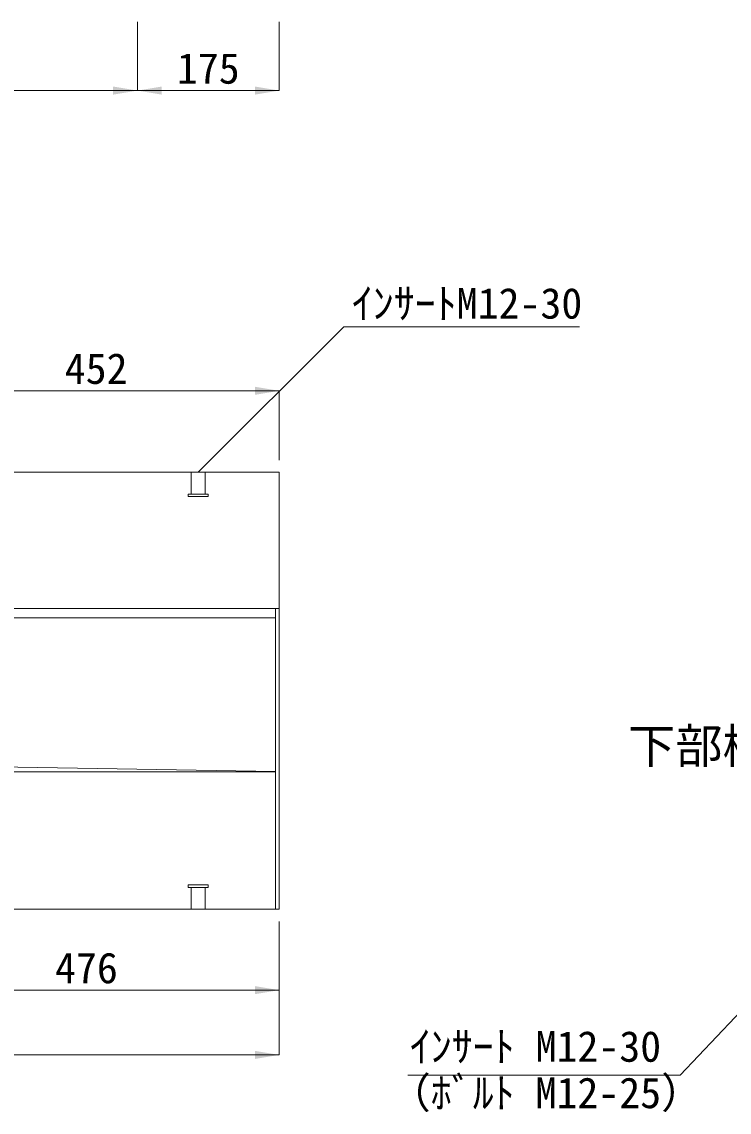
# Model space of a CAD drawing. Units: millimetres at full size. Extents: x -36174 to -11409, y 24892 to 47415.
# Drawn here: x -17710 to -16836, y 40955 to 42303 of the extents above; entities that cross this region are included whole.
import ezdxf
from ezdxf.enums import TextEntityAlignment as Align

# ---------------------------------------------------------------- set-up
doc = ezdxf.new("R2010")
doc.units = ezdxf.units.MM
doc.header["$LTSCALE"] = 30
doc.linetypes.add('USER1', pattern=[1.35, 0.75, -0.6])
doc.linetypes.add('USER2', pattern=[2, 1, -1])
for name, color, linetype, lineweight in [('0_2', 7, 'Continuous', 13), ('側溝・本体', 7, 'Continuous', 9), ('寸法引出', 7, 'Continuous', 9), ('寸法線', 7, 'Continuous', 9), ('本体', 2, 'Continuous', 20), ('ｲﾝｻｰﾄ', 3, 'USER1', 9)]:
    doc.layers.add(name, color=color, linetype=linetype, lineweight=lineweight)
doc.styles.add('ＭＳ ゴシック', font='')
doc.styles.get('ＭＳ ゴシック').set_extended_font_data('MS Gothic')

# ---------------------------------------------------------------- blocks, each defined once
blk = doc.blocks.new('filled_arrow')
at = {"color": 0, "linetype": 'Continuous', "lineweight": -2}
blk.add_solid([(7.5, 1.25), (0, 0), (7.5, -1.25)], dxfattribs=at)

msp = doc.modelspace()

# ---------------------------------------------------------------- linework, layer by layer
at = {"layer": '側溝・本体'}
for p, q in [((-18383.88, 41577.54), (-17391.88, 41577.54)), ((-18383.88, 41566.04), (-17396.38, 41566.04)), ((-17991.88, 41386.04), (-17396.38, 41376.12)), ((-18383.88, 41376.04), (-17396.38, 41376.04))]:
    msp.add_line(p, q, dxfattribs=at)
at = {"layer": '側溝・本体', "lineweight": 5}
msp.add_line((-17396.38, 41577.54), (-17396.38, 41206.04), dxfattribs=at)
at = {"layer": '寸法引出'}
msp.add_lwpolyline([(-16790.42, 41112.83), (-16805.93, 41096.53), (-16896.86, 41000.93), (-17233.12, 41000.93)], dxfattribs=at)
at = {"layer": '寸法線'}
for p, q in [((-17566.88, 42302.68), (-17566.88, 42217.68)), ((-17566.88, 42302.68), (-17566.88, 42217.68)), ((-17391.88, 42302.68), (-17391.88, 42217.68)), ((-18214.88, 42217.68), (-17566.88, 42217.68)), ((-17566.88, 42217.68), (-17391.88, 42217.68)), ((-17843.88, 41846.7), (-17391.88, 41846.7)), ((-17391.88, 41761.04), (-17391.88, 41846.7)), ((-17391.88, 41191.04), (-17391.88, 41026.04)), ((-17391.88, 41191.04), (-17391.88, 41106.04)), ((-17867.88, 41106.04), (-17391.88, 41106.04)), ((-18389.88, 41026.04), (-17391.88, 41026.04))]:
    msp.add_line(p, q, dxfattribs=at)
msp.add_lwpolyline([(-17491.88, 41746.04), (-17312.11, 41925.82), (-17020.89, 41925.82)], dxfattribs=at)
at = {"layer": '本体'}
for p, q in [((-18389.88, 41746.04), (-17391.88, 41746.04)), ((-17391.88, 41746.04), (-17391.88, 41206.04)), ((-18389.88, 41206.04), (-17391.88, 41206.04))]:
    msp.add_line(p, q, dxfattribs=at)
at = {"layer": 'ｲﾝｻｰﾄ', "linetype": 'USER2'}
for p, q in [((-17500.38, 41746.04), (-17500.38, 41719.04)), ((-17483.38, 41746.04), (-17483.38, 41719.04)), ((-17504.38, 41719.04), (-17479.38, 41719.04)), ((-17504.38, 41719.04), (-17504.38, 41716.04)), ((-17479.38, 41719.04), (-17479.38, 41716.04)), ((-17504.38, 41716.04), (-17479.38, 41716.04)), ((-17504.38, 41233.04), (-17504.38, 41236.04)), ((-17504.38, 41236.04), (-17479.38, 41236.04)), ((-17504.38, 41233.04), (-17479.38, 41233.04)), ((-17500.38, 41206.04), (-17500.38, 41233.04)), ((-17483.38, 41206.04), (-17483.38, 41233.04)), ((-17479.38, 41233.04), (-17479.38, 41236.04))]:
    msp.add_line(p, q, dxfattribs=at)
at = {"layer": 'ｲﾝｻｰﾄ'}
for p, q in [((-17500.38, 41746.04), (-17483.38, 41746.04)), ((-17500.38, 41206.04), (-17483.38, 41206.04))]:
    msp.add_line(p, q, dxfattribs=at)

# ---------------------------------------------------------------- block references
at = {"layer": '寸法線'}
for p, xscale, yscale, rotation in [((-17566.88, 42217.68), 4, 4, 180), ((-17391.88, 42217.68), 4, 4, 180), ((-17391.88, 41846.7), 4, 4, 180), ((-17491.88, 41746.04), 0.2, 0.2, 45), ((-17391.88, 41106.04), 4, 4, 180), ((-17391.88, 41026.04), 4, 4, 180)]:
    msp.add_blockref('filled_arrow', p, dxfattribs=dict(at, xscale=xscale, yscale=yscale, rotation=rotation))
at = {"layer": '寸法線', "xscale": 4, "yscale": 4}
msp.add_blockref('filled_arrow', (-17566.88, 42217.68), dxfattribs=at)

# ---------------------------------------------------------------- texts
at = {"layer": '0_2', "style": 'ＭＳ ゴシック'}
for s, height, p in [('下部桝ジョイント部詳細図', 42.72, (-16960.88, 41373.71)), ('ｲﾝｻｰﾄ M12-30', 37.98, (-17230.54, 41006.15)), ('（ﾎﾞﾙﾄ M12-25）', 37.98, (-17256.48, 40948.82))]:
    msp.add_text(s, height=height, dxfattribs=at).set_placement(p, align=Align.BOTTOM_LEFT)
at = {"layer": '寸法線', "style": 'ＭＳ ゴシック'}
for s, p in [('175', (-17479.38, 42245.18)), ('452', (-17617.88, 41874.2)), ('476', (-17629.88, 41133.54))]:
    msp.add_text(s, height=37.98, dxfattribs=at).set_placement(p, align=Align.MIDDLE_CENTER)
msp.add_text('ｲﾝｻｰﾄM12-30', height=37.98, dxfattribs=at).set_placement((-17302.11, 41973.82), align=Align.TOP_LEFT)

doc.saveas('drawing.dxf')
